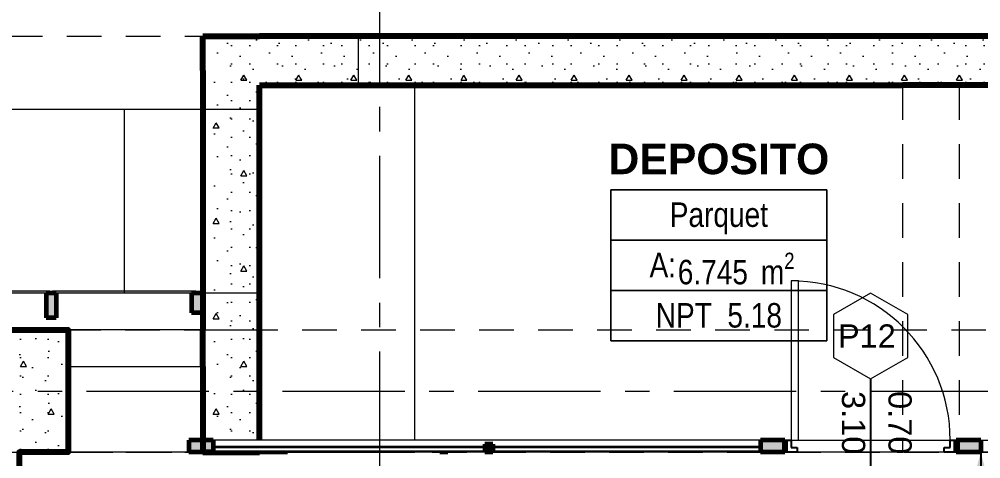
# Model space of a CAD drawing. Header units: inches. Extents: x -38 to 5698, y -33 to 92.
# Drawn here: x 130.07 to 133.999, y 39.373 to 41.169 of the extents above; entities that cross this region are included whole.
import ezdxf

# ---------------------------------------------------------------- set-up
doc = ezdxf.new("R2010")
doc.units = ezdxf.units.IN
doc.header["$MEASUREMENT"] = 0
doc.set_wipeout_variables(frame=1)
doc.header["$PDMODE"] = 1
for name, pattern in [('Hidden Line', [0.195611, 0.141111, -0.0545]), ('Línea Oculta', [0.195611, 0.141111, -0.0545]), ('Punto & Raya', [0.65, 0.5, -0.075, 0, -0.075]), ('Wipeout_Contour', [1, 0, -1])]:
    doc.linetypes.add(name, pattern=pattern)
for name, color, linetype in [('02 _ ARQ _ ALB _ Cotas Ejes', 7, 'Continuous'), ('02 _ ARQ _ ALB _ Ejes Generales', 7, 'Continuous'), ('02 _ ARQ _ ALB _ Muros Interiores', 7, 'Continuous'), ('02 _ ARQ _ ZON _ Espacio.3D', 7, 'Continuous'), ('08 _ STR _ EXT _ 06 Columnas', 7, 'Continuous'), ('08 _ STR _ EXT _ 07 Losa Aligerada', 7, 'Continuous'), ('08 _ STR _ EXT _ 08 Placas Inclinadas', 7, 'Continuous'), ('08 _ STR _ EXT _ 09 Vigas', 7, 'Continuous'), ('Acabado - Muros', 7, 'Continuous'), ('Dibujo 2D - General', 7, 'Continuous'), ('Estructura - 04 MURO', 253, 'Continuous'), ('Marcador - Secciones', 251, 'Continuous'), ('Notas - Etiquetas', 251, 'Continuous')]:
    doc.layers.add(name, color=color, linetype=linetype)
doc.styles.add('Estilo_Generado_4', font='swisse.ttf')
doc.styles.add('Estilo_Generado_8', font='arialbd.ttf')
doc.styles.add('Estilo_Generado_9', font='ARIALN.TTF')
doc.dimstyles.new('Estilo_Generado__15', dxfattribs={"dimtxt": 0.125, "dimasz": 0.095, "dimexe": 0.18, "dimexo": 0.003, "dimgap": 0, "dimtad": 0, "dimtih": 1, "dimtoh": 1, "dimzin": 0, "dimdsep": 46, "dimtxsty": 'Estilo_Generado_4', "dimblk": 'ARROWHEAD_6', "dimblk1": 'ARROWHEAD_6', "dimblk2": 'ARROWHEAD_6', "dimcen": 0.09, "dimclrd": 144, "dimclre": 144, "dimclrt": 7, "dimadec": 0, "dimazin": 0, "dimtfac": 1, "dimtdec": 4, "dimtmove": 0, "dimatfit": 3, "dimfxl": 1, "dimtolj": 1, "dimtzin": 0, "dimarcsym": 0})
doc.dimstyles.new('Estilo_Generado__8', dxfattribs={"dimtxt": 0.18, "dimasz": 0.0912, "dimexe": 0.18, "dimexo": 0.0625, "dimgap": 0, "dimtad": 0, "dimtih": 1, "dimtoh": 1, "dimdec": 4, "dimzin": 0, "dimdsep": 46, "dimcen": 0.09, "dimadec": 0, "dimazin": 0, "dimtfac": 1, "dimtdec": 4, "dimtmove": 0, "dimatfit": 3, "dimldrblk": 'ARROWHEAD_5', "dimfxl": 1, "dimtolj": 1, "dimtzin": 0, "dimarcsym": 0})
pattern_1 = [(0, (92.500015, 3e-09), (0, 0.030000001), [])]
pattern_2 = [(0, (92.5, 3e-09), (0, 0.3897114), [0.024375, -0.200625]), (0, (92.6125, 0.19486), (0, 0.3897114), [0.024375, -0.200625]), (60, (92.5, 3e-09), (-0.3375, 0.1948557), [0.024375, -0.200625]), (60, (92.725, 3e-09), (-0.3375, 0.1948557), [0.024375, -0.200625]), (120, (92.5244, 3e-09), (0.3375, 0.1948557), [0.024375, -0.200625]), (120, (92.7494, 3e-09), (0.3375, 0.1948557), [0.024375, -0.200625]), (0, (92.500015, 0.0375), (0, 0.075), [0, -0.075, 0, -0.1125]), (45, (92.537515, 0.0375), (-0.05303301, 0.05303301), [0, -0.05625, 0, -0.09375])]

# ---------------------------------------------------------------- blocks, each defined once
blk = doc.blocks.new('ARROWHEAD_6')
at = {"color": 0, "linetype": 'Continuous', "lineweight": 0}
for p, q in [((-0.5, -0.5), (0.5, 0.5)), ((0, 0), (-1, 0))]:
    blk.add_line(p, q, dxfattribs=at)
blk = doc.blocks.new('*D84', base_point=(804.059, 0))
at = {"layer": '02 _ ARQ _ ALB _ Cotas Ejes', "color": 144, "linetype": 'Continuous', "lineweight": -2, "transparency": 16777216}
for p, q in [((129.82, 39.653), (129.82, 45.8378)), ((136.82, 39.653), (136.82, 45.8378)), ((129.915, 45.6578), (133.0886, 45.6578)), ((136.725, 45.6578), (133.4761, 45.6578))]:
    blk.add_line(p, q, dxfattribs=at)
at = {"layer": 'Defpoints', "color": 0, "linetype": 'Continuous', "transparency": 16777216}
for p in [(136.82, 45.6578), (129.82, 39.65), (136.82, 39.65)]:
    blk.add_point(p, dxfattribs=at)
at = {"layer": '02 _ ARQ _ ALB _ Cotas Ejes', "color": 144, "linetype": 'Continuous', "lineweight": -2, "transparency": 16777216, "xscale": 0.095, "yscale": 0.095, "zscale": 0.095, "rotation": 180}
blk.add_blockref('ARROWHEAD_6', (129.82, 45.6578), dxfattribs=at)
at = {"layer": '02 _ ARQ _ ALB _ Cotas Ejes', "color": 144, "linetype": 'Continuous', "lineweight": -2, "transparency": 16777216, "xscale": 0.095, "yscale": 0.095, "zscale": 0.095}
blk.add_blockref('ARROWHEAD_6', (136.82, 45.6578), dxfattribs=at)
at = {"layer": '02 _ ARQ _ ALB _ Cotas Ejes', "color": 7, "linetype": 'Continuous', "lineweight": 13, "transparency": 16777216, "insert": (133.2823, 45.6578), "char_height": 0.125, "attachment_point": 5, "style": 'Estilo_Generado_4'}
blk.add_mtext('\\A1;7.00', dxfattribs=at)
blk = doc.blocks.new('*D86', base_point=(804.059, 0))
at = {"layer": '02 _ ARQ _ ALB _ Cotas Ejes', "color": 144, "linetype": 'Continuous', "lineweight": -2, "transparency": 16777216}
for p, q in [((101.57, 39.903), (101.57, 45.4088)), ((144.07, 39.903), (144.07, 45.4088)), ((101.665, 45.2288), (122.5203, 45.2288)), ((143.975, 45.2288), (123.0254, 45.2288))]:
    blk.add_line(p, q, dxfattribs=at)
at = {"layer": 'Defpoints', "color": 0, "linetype": 'Continuous', "transparency": 16777216}
for p in [(144.07, 45.2288), (101.57, 39.9), (144.07, 39.9)]:
    blk.add_point(p, dxfattribs=at)
at = {"layer": '02 _ ARQ _ ALB _ Cotas Ejes', "color": 144, "linetype": 'Continuous', "lineweight": -2, "transparency": 16777216, "xscale": 0.095, "yscale": 0.095, "zscale": 0.095, "rotation": 180}
blk.add_blockref('ARROWHEAD_6', (101.57, 45.2288), dxfattribs=at)
at = {"layer": '02 _ ARQ _ ALB _ Cotas Ejes', "color": 144, "linetype": 'Continuous', "lineweight": -2, "transparency": 16777216, "xscale": 0.095, "yscale": 0.095, "zscale": 0.095}
blk.add_blockref('ARROWHEAD_6', (144.07, 45.2288), dxfattribs=at)
at = {"layer": '02 _ ARQ _ ALB _ Cotas Ejes', "color": 7, "linetype": 'Continuous', "lineweight": 13, "transparency": 16777216, "insert": (122.7728, 45.2288), "char_height": 0.125, "attachment_point": 5, "style": 'Estilo_Generado_4'}
blk.add_mtext('\\A1;42.50', dxfattribs=at)
blk = doc.blocks.new('ARROWHEAD_5')
at = {"linetype": 'Continuous', "lineweight": 0}
blk.add_hatch(color=0, dxfattribs=at).paths.add_polyline_path([(-1, 0.2679), (0, 0), (-1, -0.2679)])
at = {"color": 0, "linetype": 'Continuous', "lineweight": 0}
blk.add_line((0, 0), (-1, 0), dxfattribs=at)

msp = doc.modelspace()

# ---------------------------------------------------------------- hatches: boundary and pattern name
at = {"layer": '08 _ STR _ EXT _ 08 Placas Inclinadas', "linetype": 'Continuous', "lineweight": 9}
h = msp.add_hatch(dxfattribs=at)
h.set_pattern_fill('HORMIGÓN_EN_MASA_0002', style=0, pattern_type=2)
h.set_pattern_definition(pattern_2)
h.paths.add_polyline_path([(130.8202, 40.9606), (131.0512, 40.9445), (131.0512, 41.1), (130.8202, 41.1)])
h = msp.add_hatch(dxfattribs=at)
h.set_pattern_fill('HORMIGÓN_EN_MASA_0002', style=0, pattern_type=2)
h.set_pattern_definition(pattern_2)
h.paths.add_polyline_path([(131.0512, 40.9445), (131.6862, 40.9), (133.6798, 40.9), (135.6717, 41.0394), (135.6717, 41.1), (131.0512, 41.1)])
h = msp.add_hatch(dxfattribs=at)
h.set_pattern_fill('HORMIGÓN_EN_MASA_0002', style=0, pattern_type=2)
h.set_pattern_definition(pattern_2)
h.paths.add_polyline_path([(135.6717, 40.9), (135.6717, 41.0394), (133.9107, 40.9162), (133.9107, 40.9)])
h = msp.add_hatch(dxfattribs=at)
h.set_pattern_fill('HORMIGÓN_EN_MASA_0002', style=0, pattern_type=2)
h.set_pattern_definition(pattern_2)
h.paths.add_polyline_path([(131.6862, 40.9), (131.0512, 40.9445), (131.0512, 40.9)])
at = {"layer": 'Acabado - Muros', "linetype": 'Continuous', "lineweight": 0}
for points in [[(133.9991, 39.4), (133.9991, 39.45), (133.8991, 39.45), (133.8991, 39.4)], [(133.9991, 39.3999), (133.9991, 39.4499), (133.8991, 39.4499), (133.8991, 39.3999)]]:
    msp.add_hatch(color=254, dxfattribs=at).paths.add_polyline_path(points)

# ---------------------------------------------------------------- linework, layer by layer
at = {"layer": '02 _ ARQ _ ALB _ Muros Interiores', "color": 165, "linetype": 'Continuous', "lineweight": 15}
for p, q in [((133.224, 40.1), (133.2241, 39.45)), ((133.254, 40.1), (133.224, 40.1)), ((133.2541, 39.45), (133.254, 40.1)), ((133.2241, 39.45), (133.2541, 39.45))]:
    msp.add_line(p, q, dxfattribs=at)
at = {"layer": '02 _ ARQ _ ALB _ Muros Interiores', "color": 152, "linetype": 'Continuous', "lineweight": 25}
msp.add_line((133.5491, 39.7), (133.5491, 39.2875), dxfattribs=at)
at = {"layer": '02 _ ARQ _ ALB _ Muros Interiores', "color": 7, "linetype": 'Continuous', "lineweight": 80}
for p, q in [((133.1991, 39.45), (133.1991, 39.4)), ((133.1991, 39.45), (133.1991, 39.4)), ((133.1991, 39.45), (133.1991, 39.4)), ((133.8991, 39.45), (133.8991, 39.4)), ((133.8991, 39.45), (133.8991, 39.4)), ((133.8991, 39.45), (133.8991, 39.4))]:
    msp.add_line(p, q, dxfattribs=at)
at = {"layer": '02 _ ARQ _ ALB _ Muros Interiores', "color": 165, "linetype": 'Continuous', "lineweight": 25}
for p, q in [((133.1991, 39.4), (133.1991, 39.45)), ((133.1991, 39.45), (133.2241, 39.45)), ((133.2241, 39.45), (133.2241, 39.42)), ((133.8741, 39.42), (133.8741, 39.45)), ((133.8741, 39.45), (133.8991, 39.45)), ((133.8991, 39.45), (133.8991, 39.4)), ((133.2241, 39.42), (133.2491, 39.42)), ((133.2491, 39.42), (133.2491, 39.4)), ((133.8491, 39.4), (133.8491, 39.42)), ((133.8491, 39.42), (133.8741, 39.42)), ((133.2491, 39.4), (133.1991, 39.4)), ((133.8991, 39.4), (133.8491, 39.4))]:
    msp.add_line(p, q, dxfattribs=at)
at = {"layer": '02 _ ARQ _ ALB _ Muros Interiores', "color": 251, "linetype": 'Continuous', "lineweight": 13, "flags": 128}
msp.add_lwpolyline([(133.549, 40.05), (133.3975, 39.9625), (133.3975, 39.7875), (133.5491, 39.7), (133.7006, 39.7875), (133.7006, 39.9625)], close=True, dxfattribs=at)
at = {"layer": '02 _ ARQ _ ALB _ Muros Interiores', "color": 7, "linetype": 'Continuous', "lineweight": 15}
msp.add_arc((133.2241, 39.45), 0.65, 0.0017, 90.0017, dxfattribs=at)
at = {"layer": '02 _ ARQ _ ZON _ Espacio.3D', "color": 252, "linetype": 'Continuous', "lineweight": 13}
for p, q in [((133.3707, 40.4728), (132.4872, 40.4728)), ((132.4872, 40.4728), (132.4872, 39.8552)), ((132.4872, 40.4728), (133.3707, 40.4728)), ((132.4872, 40.2669), (132.4872, 40.4728)), ((133.3707, 39.8552), (133.3707, 40.4728)), ((133.3707, 40.4728), (133.3707, 40.2669)), ((133.3707, 40.2669), (132.4872, 40.2669)), ((132.4872, 40.2669), (133.3707, 40.2669)), ((132.4872, 40.061), (132.4872, 40.2669)), ((133.3707, 40.2669), (133.3707, 40.061)), ((133.3707, 40.061), (132.4872, 40.061)), ((132.4872, 40.061), (133.3707, 40.061)), ((132.4872, 39.8552), (132.4872, 40.061)), ((133.3707, 40.061), (133.3707, 39.8552)), ((132.4872, 39.8552), (133.3707, 39.8552)), ((133.3707, 39.8552), (132.4872, 39.8552))]:
    msp.add_line(p, q, dxfattribs=at)
at = {"layer": '02 _ ARQ _ ZON _ Espacio.3D', "color": 254, "linetype": 'Continuous', "lineweight": 0, "flags": 128}
msp.add_lwpolyline([(131.2061, 40.9), (131.2061, 39.45), (135.8575, 39.45), (135.8575, 40.9)], close=True, dxfattribs=at)
msp.add_lwpolyline([(136.57, 39.4), (130.07, 39.4), (130.07, 39), (129.57, 39), (129.57, 39.4), (129.37, 39.4), (129.37, 39.65), (126.5479, 39.65), (126.5479, 39.4), (123.07, 39.4), (123.07, 39), (122.845, 39), (122.845, 30.6), (123.07, 30.6), (123.07, 30.1999), (123.07, 29.75), (129.57, 29.75), (129.57, 30.6), (130.07, 30.6), (130.07, 29.75), (135.97, 29.75)], dxfattribs=at)
at = {"layer": '08 _ STR _ EXT _ 07 Losa Aligerada', "color": 7, "linetype": 'Continuous', "lineweight": 18, "flags": 128}
msp.add_lwpolyline([(144.07, 26.75), (144.07, 29.7), (144.07, 29.7), (144.07, 35.2005), (144.87, 35.2005), (145.02, 35.2005), (145.02, 41.1), (131.4553, 41.1), (131.4553, 40.8001), (126.5479, 40.8001), (126.5479, 40.5001), (115.87, 40.5001), (115.87, 43.8736), (108.7699, 43.8736)], dxfattribs=at)
at = {"layer": '08 _ STR _ EXT _ 08 Placas Inclinadas', "color": 7, "linetype": 'Continuous', "lineweight": 80}
for p, q in [((130.8202, 40.9606), (130.8202, 41.1)), ((130.8202, 40.9606), (130.8202, 40.9)), ((131.0512, 40.9), (131.6862, 40.9)), ((133.9107, 40.9), (133.6798, 40.9)), ((133.9107, 40.9), (133.6798, 40.9)), ((135.6717, 40.9), (133.9107, 40.9)), ((135.6717, 40.9), (133.9107, 40.9)), ((130.8202, 39.75), (130.8202, 39.4))]:
    msp.add_line(p, q, dxfattribs=at)
at = {"layer": '08 _ STR _ EXT _ 08 Placas Inclinadas', "color": 251, "linetype": 'Línea Oculta', "lineweight": 13}
msp.add_line((133.9107, 40.9), (133.9107, 39.4), dxfattribs=at)
at = {"layer": '08 _ STR _ EXT _ 08 Placas Inclinadas', "color": 7, "linetype": 'Continuous', "lineweight": 13}
msp.add_line((130.27, 39.75), (130.8202, 39.75), dxfattribs=at)
at = {"layer": '08 _ STR _ EXT _ 08 Placas Inclinadas', "color": 251, "linetype": 'Línea Oculta', "lineweight": 13, "flags": 128}
for points in [[(129.0593, 41.1), (130.8202, 41.1)], [(133.6798, 40.9), (133.6798, 39.4)], [(129.0593, 39.4), (130.8202, 39.4)], [(133.9107, 39.4), (133.6798, 39.4)], [(135.6717, 39.4), (133.9107, 39.4)]]:
    msp.add_lwpolyline(points, dxfattribs=at)
at = {"layer": '08 _ STR _ EXT _ 08 Placas Inclinadas', "color": 7, "linetype": 'Continuous', "lineweight": 80, "flags": 128}
for points in [[(130.8202, 41.1), (131.0512, 41.1)], [(135.6717, 41.1), (131.0512, 41.1)], [(131.6862, 40.9), (133.6798, 40.9)]]:
    msp.add_lwpolyline(points, dxfattribs=at)
at = {"layer": '08 _ STR _ EXT _ 09 Vigas', "color": 251, "linetype": 'Hidden Line', "lineweight": 13}
msp.add_line((130.07, 30.2), (130.07, 39.4), dxfattribs=at)
at = {"layer": 'Acabado - Muros', "color": 7, "linetype": 'Continuous', "lineweight": 60}
for p, q in [((130.7625, 39.4499), (130.7625, 39.3999)), ((131.0512, 39.4499), (131.0512, 39.3999)), ((133.1991, 39.45), (133.1991, 39.4)), ((133.1991, 39.45), (133.1991, 39.4)), ((133.9991, 39.45), (133.8991, 39.45)), ((133.8991, 39.45), (133.8991, 39.4)), ((133.9991, 39.4499), (133.8991, 39.4499)), ((133.8991, 39.4499), (133.8991, 39.3999)), ((133.9991, 39.45), (133.9991, 39.4)), ((133.9991, 39.4), (133.8991, 39.4)), ((133.9991, 39.3999), (133.8991, 39.3999))]:
    msp.add_line(p, q, dxfattribs=at)

# ---------------------------------------------------------------- texts
at = {"layer": '02 _ ARQ _ ALB _ Muros Interiores', "color": 251, "lineweight": 25, "char_height": 0.095, "attachment_point": 7, "style": 'Estilo_Generado_4'}
for s, insert, rotation in [('\\A1;{\\pql;\\pt0;\\fSwis721 Ex BT|b0|i0|c0|p34;P12\\fSwis721 Ex BT|b0|i0|c0|p34;\\fSwis721 Ex BT|b0|i0|c0|p34;\\fSwis721 Ex BT|b0|i0|c0|p34;}', (133.4157, 39.8275), 0.0017), ('\\A1;{\\pql;\\pt0;\\fSwis721 Ex BT|b0|i0|c0|p34;3.10\\fSwis721 Ex BT|b0|i0|c0|p34;\\A1{\\H.66x;\\S^  ;}\\fSwis721 Ex BT|b0|i0|c0|p34;\\fSwis721 Ex BT|b0|i0|c0|p34;}', (133.4041, 39.65), 270.0017), ('\\A1;{\\pql;\\pt0;\\fSwis721 Ex BT|b0|i0|c0|p34;0.70\\fSwis721 Ex BT|b0|i0|c0|p34;\\A1{\\H.66x;\\S^  ;}\\fSwis721 Ex BT|b0|i0|c0|p34;\\fSwis721 Ex BT|b0|i0|c0|p34;}', (133.5941, 39.65), 270.0017)]:
    msp.add_mtext(s, dxfattribs=dict(at, insert=insert, rotation=rotation))
at = {"layer": '02 _ ARQ _ ZON _ Espacio.3D', "color": 252, "lineweight": 25, "attachment_point": 2}
for s, insert, char_height, style in [('\\A1;{\\pqc;\\pt0;\\fArial|b1|i0|c0|p34;DEPOSITO}', (132.9289, 40.6613), 0.125, 'Estilo_Generado_8'), ('\\A1;{\\pqc;\\pt0;\\fArial Narrow|b0|i0|c0|p34;Parquet}', (132.9289, 40.4209), 0.1, 'Estilo_Generado_9'), ('\\A1;{\\pqc;\\pt0;\\fArial Narrow|b0|i0|c0|p34;A: }', (132.6998, 40.2151), 0.1, 'Estilo_Generado_9'), ('\\A1;{\\pqc;\\pt0,0.3;\\fArial Narrow|b0|i0|c0|p34;6.745\\fArial Narrow|b0|i0|c0|p34;\\A1{\\H.66x;\\S^  ;}\\fArial Narrow|b0|i0|c0|p34; m\\fArial Narrow|b0|i0|c0|p34;\\A1{\\H.66x;\\S2^  ;}}', (132.9995, 40.2155), 0.1, 'Estilo_Generado_9'), ('\\A1;{\\pqc;\\pt0;\\fArial Narrow|b0|i0|c0|p34;NPT  5.18}', (132.9289, 40.0096), 0.1, 'Estilo_Generado_9')]:
    msp.add_mtext(s, dxfattribs=dict(at, insert=insert, char_height=char_height, style=style))

# ---------------------------------------------------------------- leaders
at = {"layer": 'Notas - Etiquetas', "color": 8, "linetype": 'Continuous', "lineweight": 13, "annotation_type": 0, "has_hookline": 1, "hookline_direction": 0, "text_width": 1.9482, "horizontal_direction": (1, 3e-05, 0)}
msp.add_leader([(133.9991, 39.3999), (133.9991, 39.1866), (134.1819, 39.1866)], dimstyle='Estilo_Generado__8', dxfattribs=at)

# ---------------------------------------------------------------- next in the draw order: wipeouts: each hides what was drawn before it
at = {"color": 254, "linetype": 'Wipeout_Contour', "lineweight": 0, "ltscale": 3375.74334}
msp.add_wipeout([(131.1666, 39.3999), (131.744, 39.3999), (131.744, 39.4499), (131.1666, 39.4499)], dxfattribs=at).dxf.layer = 'Acabado - Muros'
at = {"color": 254, "linetype": 'Wipeout_Contour', "lineweight": 0, "ltscale": 5044.455679}
msp.add_wipeout([(130.8202, 40.8001), (126.8625, 40.8001), (126.8625, 40.6001), (126.5161, 40.6001), (126.5161, 39.9), (130.8202, 39.9)], dxfattribs=at).dxf.layer = 'Dibujo 2D - General'

# ---------------------------------------------------------------- next in the draw order: hatches: boundary and pattern name
at = {"layer": 'Dibujo 2D - General', "linetype": 'Continuous', "lineweight": 13}
h = msp.add_hatch(dxfattribs=at)
h.set_pattern_fill('CEMENTO_PULIDO_Y_BRUÑADO_FA', color=9, style=0, pattern_type=2)
h.set_pattern_definition([(0, (92.5, 3e-09), (0, 1), []), (90, (92.5, 3e-09), (-1, 0), [])])
h.paths.add_polyline_path([(130.8202, 40.8001), (126.8625, 40.8001), (126.8625, 40.6001), (126.5161, 40.6001), (126.5161, 39.9), (130.8202, 39.9)])

# ---------------------------------------------------------------- next in the draw order: linework, layer by layer
at = {"layer": 'Acabado - Muros', "color": 7, "linetype": 'Continuous', "lineweight": 60}
msp.add_line((131.1666, 39.4499), (131.0512, 39.4499), dxfattribs=at)
at = {"layer": 'Dibujo 2D - General', "color": 251, "linetype": 'Continuous', "lineweight": 13, "flags": 128}
msp.add_lwpolyline([(130.8202, 40.8001), (126.8625, 40.8001), (126.8625, 40.6001), (126.5161, 40.6001), (126.5161, 39.9), (130.8202, 39.9)], close=True, dxfattribs=at)

# ---------------------------------------------------------------- next in the draw order: wipeouts: each hides what was drawn before it
at = {"color": 254, "linetype": 'Wipeout_Contour', "lineweight": 0, "ltscale": 5065.113909}
msp.add_wipeout([(131.744, 39.4499), (131.744, 39.3999), (131.7883, 39.3999), (131.7883, 39.4329), (131.8048, 39.4329), (131.8048, 39.4499)], dxfattribs=at).dxf.layer = 'Acabado - Muros'

# ---------------------------------------------------------------- next in the draw order: linework, layer by layer
at = {"layer": 'Acabado - Muros', "color": 251, "linetype": 'Continuous', "lineweight": 13, "flags": 128}
for points in [[(131.744, 39.4499), (131.1666, 39.4499)], [(131.744, 39.4499), (131.744, 39.3999)], [(131.744, 39.3999), (131.1666, 39.3999)]]:
    msp.add_lwpolyline(points, dxfattribs=at)

# ---------------------------------------------------------------- next in the draw order: wipeouts: each hides what was drawn before it
at = {"color": 254, "linetype": 'Wipeout_Contour', "lineweight": 0, "ltscale": 5069.317065}
msp.add_wipeout([(133.0991, 39.45), (131.8048, 39.4499), (131.8048, 39.4329), (131.8213, 39.4329), (131.8213, 39.3999), (133.0991, 39.4)], dxfattribs=at).dxf.layer = 'Acabado - Muros'
at = {"color": 254, "linetype": 'Wipeout_Contour', "lineweight": 0, "ltscale": 3365.941665}
msp.add_wipeout([(126.5479, 39.9), (131.4047, 39.9), (131.4047, 40.05), (126.5479, 40.05)], dxfattribs=at).dxf.layer = 'Estructura - 04 MURO'

# ---------------------------------------------------------------- next in the draw order: hatches: boundary and pattern name
at = {"layer": 'Acabado - Muros', "linetype": 'Continuous', "lineweight": 9}
for points in [[(130.1957, 40.06), (129.2057, 40.06), (129.2057, 40.05), (130.1957, 40.05)], [(130.7914, 40.06), (130.2057, 40.06), (130.2057, 40.05), (130.7914, 40.05)]]:
    msp.add_hatch(color=250, dxfattribs=at).paths.add_polyline_path(points)
at = {"layer": 'Acabado - Muros', "linetype": 'Continuous', "lineweight": 0}
for points in [[(130.2207, 39.95), (130.2207, 40.05), (130.1807, 40.05), (130.1807, 39.95)], [(130.774, 39.97), (130.8202, 39.97), (130.8202, 40.05), (130.774, 40.05)]]:
    msp.add_hatch(color=254, dxfattribs=at).paths.add_polyline_path(points)

# ---------------------------------------------------------------- next in the draw order: linework, layer by layer
at = {"layer": '08 _ STR _ EXT _ 08 Placas Inclinadas', "color": 7, "linetype": 'Continuous', "lineweight": 80}
for p in [(130.8202, 40.9), (130.8202, 39.75)]:
    msp.add_line(p, (130.8202, 39.9), dxfattribs=at)
at = {"layer": '08 _ STR _ EXT _ 08 Placas Inclinadas', "color": 7, "linetype": 'Continuous', "lineweight": 13}
msp.add_line((130.8202, 39.9), (130.27, 39.9), dxfattribs=at)
at = {"layer": '08 _ STR _ EXT _ 09 Vigas', "color": 251, "linetype": 'Hidden Line', "lineweight": 13}
msp.add_line((130.07, 39.9), (129.57, 39.9), dxfattribs=at)
at = {"layer": 'Acabado - Muros', "color": 7, "linetype": 'Continuous', "lineweight": 60}
for p, q in [((130.2207, 40.05), (130.1807, 40.05)), ((130.1807, 40.05), (130.1807, 39.95)), ((130.2207, 40.05), (130.2207, 39.95)), ((130.774, 40.05), (130.774, 39.97)), ((130.8202, 40.05), (130.774, 40.05)), ((130.8202, 40.05), (130.8202, 39.97)), ((130.8202, 39.97), (130.774, 39.97)), ((130.2207, 39.95), (130.1807, 39.95)), ((133.1991, 39.45), (133.0991, 39.45))]:
    msp.add_line(p, q, dxfattribs=at)
at = {"layer": 'Acabado - Muros', "color": 7, "linetype": 'Continuous', "lineweight": 13, "flags": 128}
for points in [[(130.1957, 40.06), (130.1957, 40.05), (129.2057, 40.05), (129.2057, 40.06)], [(130.7914, 40.06), (130.7914, 40.05), (130.2057, 40.05), (130.2057, 40.06)]]:
    msp.add_lwpolyline(points, close=True, dxfattribs=at)
at = {"layer": 'Acabado - Muros', "color": 251, "linetype": 'Continuous', "lineweight": 13, "flags": 128}
for points in [[(133.0991, 39.45), (131.8048, 39.4499), (131.744, 39.4499)], [(131.7883, 39.3999), (131.744, 39.3999)], [(133.0991, 39.4), (131.8213, 39.3999)]]:
    msp.add_lwpolyline(points, dxfattribs=at)
at = {"layer": 'Estructura - 04 MURO', "color": 7, "linetype": 'Continuous', "lineweight": 13, "flags": 128}
for points in [[(131.4047, 40.05), (126.5479, 40.05)], [(130.27, 39.9), (131.4047, 39.9)]]:
    msp.add_lwpolyline(points, dxfattribs=at)

# ---------------------------------------------------------------- next in the draw order: wipeouts: each hides what was drawn before it
at = {"color": 254, "linetype": 'Wipeout_Contour', "lineweight": 0, "ltscale": 3375.829957}
msp.add_wipeout([(131.1666, 39.4049), (131.7883, 39.4049), (131.7883, 39.4249), (131.1666, 39.4249)], dxfattribs=at).dxf.layer = 'Acabado - Muros'
at = {"color": 254, "linetype": 'Wipeout_Contour', "lineweight": 0, "ltscale": 3379.75652}
msp.add_wipeout([(131.8213, 39.4049), (133.0991, 39.405), (133.0991, 39.425), (131.8213, 39.4249)], dxfattribs=at).dxf.layer = 'Acabado - Muros'

# ---------------------------------------------------------------- next in the draw order: hatches: boundary and pattern name
at = {"layer": 'Acabado - Muros', "linetype": 'Continuous', "lineweight": 0}
for points in [[(131.1666, 39.4499), (131.0512, 39.4499), (131.0512, 39.3999), (131.1666, 39.3999)], [(133.0991, 39.4), (133.1991, 39.4), (133.1991, 39.45), (133.0991, 39.45)], [(131.7883, 39.4329), (131.7883, 39.3999), (131.8213, 39.3999), (131.8213, 39.4329)]]:
    msp.add_hatch(color=254, dxfattribs=at).paths.add_polyline_path(points)
h = msp.add_hatch(dxfattribs=at)
h.set_pattern_fill('CONTRACHAPADO_0002', color=254, style=0, pattern_type=2)
h.set_pattern_definition(pattern_1)
h.paths.add_polyline_path([(131.1666, 39.4049), (131.7883, 39.4049), (131.7883, 39.4249), (131.1666, 39.4249)])
h = msp.add_hatch(dxfattribs=at)
h.set_pattern_fill('CONTRACHAPADO_0002', color=254, style=0, pattern_type=2)
h.set_pattern_definition(pattern_1)
h.paths.add_polyline_path([(131.8213, 39.4049), (133.0991, 39.405), (133.0991, 39.425), (131.8213, 39.4249)])

# ---------------------------------------------------------------- next in the draw order: linework, layer by layer
at = {"layer": 'Acabado - Muros', "color": 7, "linetype": 'Continuous', "lineweight": 60}
for p, q in [((131.1666, 39.4499), (131.1666, 39.3999)), ((133.0991, 39.45), (133.0991, 39.4)), ((131.7883, 39.4329), (131.7883, 39.3999)), ((131.8213, 39.4329), (131.7883, 39.4329)), ((131.8213, 39.4329), (131.8213, 39.3999)), ((131.1666, 39.3999), (131.0512, 39.3999)), ((131.8213, 39.3999), (131.7883, 39.3999)), ((133.1991, 39.4), (133.0991, 39.4))]:
    msp.add_line(p, q, dxfattribs=at)
at = {"layer": 'Acabado - Muros', "color": 7, "linetype": 'Continuous', "lineweight": 13, "flags": 128}
for points in [[(131.1666, 39.4049), (131.1666, 39.4249), (131.7883, 39.4249), (131.7883, 39.4049)], [(131.8213, 39.4049), (131.8213, 39.4249), (133.0991, 39.425), (133.0991, 39.405)]]:
    msp.add_lwpolyline(points, close=True, dxfattribs=at)

# ---------------------------------------------------------------- next in the draw order: wipeouts: each hides what was drawn before it
at = {"color": 254, "linetype": 'Wipeout_Contour', "lineweight": 0, "ltscale": 3375.535302}
msp.add_wipeout([(131.0512, 40.9), (131.0512, 39.4), (131.6862, 39.4), (131.6862, 40.9)], dxfattribs=at).dxf.layer = '08 _ STR _ EXT _ 08 Placas Inclinadas'
at = {"color": 254, "linetype": 'Wipeout_Contour', "lineweight": 0, "ltscale": 5070.046976}
msp.add_wipeout([(133.0991, 39.45), (131.9885, 39.45), (131.9885, 39.433), (132.005, 39.433), (132.005, 39.4), (133.0991, 39.4)], dxfattribs=at).dxf.layer = 'Acabado - Muros'

# ---------------------------------------------------------------- next in the draw order: hatches: boundary and pattern name
at = {"layer": '08 _ STR _ EXT _ 08 Placas Inclinadas', "linetype": 'Continuous', "lineweight": 9}
h = msp.add_hatch(dxfattribs=at)
h.set_pattern_fill('HORMIGÓN_EN_MASA_0002', style=0, pattern_type=2)
h.set_pattern_definition(pattern_2)
h.paths.add_polyline_path([(131.0512, 40.9), (131.0512, 40.9445), (130.8202, 40.9606), (130.8202, 40.9)])
h = msp.add_hatch(dxfattribs=at)
h.set_pattern_fill('HORMIGÓN_EN_MASA_0002', style=0, pattern_type=2)
h.set_pattern_definition(pattern_2)
h.paths.add_polyline_path([(130.8202, 40.9), (130.8202, 39.4), (131.0512, 39.4), (131.0512, 40.9)])

# ---------------------------------------------------------------- next in the draw order: linework, layer by layer
at = {"layer": '02 _ ARQ _ ALB _ Ejes Generales', "color": 252, "linetype": 'Punto & Raya', "lineweight": 13}
msp.add_line((98.3454, 39.65), (147.07, 39.65), dxfattribs=at)
at = {"layer": '08 _ STR _ EXT _ 08 Placas Inclinadas', "color": 7, "linetype": 'Continuous', "lineweight": 80}
for p, q in [((131.0512, 40.9), (131.6862, 40.9)), ((131.0512, 39.4), (131.0512, 40.9))]:
    msp.add_line(p, q, dxfattribs=at)
at = {"layer": '08 _ STR _ EXT _ 08 Placas Inclinadas', "color": 7, "linetype": 'Continuous', "lineweight": 13, "flags": 128}
for points in [[(131.6862, 39.4), (131.6862, 40.9)], [(131.0512, 39.4), (131.6862, 39.4)]]:
    msp.add_lwpolyline(points, dxfattribs=at)
at = {"layer": '08 _ STR _ EXT _ 08 Placas Inclinadas', "color": 7, "linetype": 'Continuous', "lineweight": 80, "flags": 128}
msp.add_lwpolyline([(130.8202, 39.4), (131.0512, 39.4)], dxfattribs=at)
at = {"layer": 'Acabado - Muros', "color": 7, "linetype": 'Continuous', "lineweight": 60}
msp.add_line((133.1991, 39.45), (133.0991, 39.45), dxfattribs=at)

# ---------------------------------------------------------------- next in the draw order: wipeouts: each hides what was drawn before it
at = {"color": 254, "linetype": 'Wipeout_Contour', "lineweight": 0, "ltscale": 5063.573953}
msp.add_wipeout([(130.8625, 39.45), (130.8625, 39.4), (131.972, 39.4), (131.972, 39.433), (131.9885, 39.433), (131.9885, 39.45)], dxfattribs=at).dxf.layer = 'Acabado - Muros'
at = {"color": 254, "linetype": 'Wipeout_Contour', "lineweight": 0, "ltscale": 3372.18174}
msp.add_wipeout([(130.27, 39.75), (130.8202, 39.75), (130.8202, 39.9), (130.27, 39.9)], dxfattribs=at).dxf.layer = 'Estructura - 04 MURO'

# ---------------------------------------------------------------- next in the draw order: hatches: boundary and pattern name
at = {"layer": '08 _ STR _ EXT _ 06 Columnas', "linetype": 'Continuous', "lineweight": 9}
h = msp.add_hatch(dxfattribs=at)
h.set_pattern_fill('HORMIGÓN_EN_MASA_0002', style=0, pattern_type=2)
h.set_pattern_definition(pattern_2)
h.paths.add_polyline_path([(129.37, 39.9), (129.37, 39.4), (129.57, 39.4), (129.57, 39), (130.07, 39), (130.07, 39.4), (130.27, 39.4), (130.27, 39.9)])

# ---------------------------------------------------------------- next in the draw order: linework, layer by layer
at = {"layer": '08 _ STR _ EXT _ 06 Columnas', "color": 7, "linetype": 'Continuous', "lineweight": 80, "flags": 128}
msp.add_lwpolyline([(129.37, 39.9), (130.27, 39.9), (130.27, 39.4), (130.07, 39.4), (130.07, 39), (129.57, 39), (129.57, 39.4), (129.37, 39.4)], close=True, dxfattribs=at)
at = {"layer": '08 _ STR _ EXT _ 08 Placas Inclinadas', "color": 7, "linetype": 'Continuous', "lineweight": 13}
for p, q in [((130.8202, 39.9), (130.27, 39.9)), ((130.27, 39.75), (130.8202, 39.75))]:
    msp.add_line(p, q, dxfattribs=at)
at = {"layer": '08 _ STR _ EXT _ 08 Placas Inclinadas', "color": 7, "linetype": 'Continuous', "lineweight": 80}
msp.add_line((130.8202, 39.75), (130.8202, 39.9), dxfattribs=at)
at = {"layer": '08 _ STR _ EXT _ 09 Vigas', "color": 251, "linetype": 'Hidden Line', "lineweight": 13}
msp.add_line((101.57, 39.9), (144.07, 39.9), dxfattribs=at)
at = {"layer": 'Acabado - Muros', "color": 7, "linetype": 'Continuous', "lineweight": 60}
msp.add_line((130.8625, 39.45), (130.7625, 39.4499), dxfattribs=at)
at = {"layer": 'Acabado - Muros', "color": 251, "linetype": 'Continuous', "lineweight": 13, "flags": 128}
for points in [[(133.0991, 39.45), (131.9885, 39.45), (130.8625, 39.45)], [(131.972, 39.4), (130.8625, 39.4)], [(133.0991, 39.4), (132.005, 39.4)]]:
    msp.add_lwpolyline(points, dxfattribs=at)

# ---------------------------------------------------------------- next in the draw order: dimensions: what is measured, and where the dimension line sits
at = {"layer": '02 _ ARQ _ ALB _ Cotas Ejes', "color": 144, "linetype": 'Continuous', "lineweight": 13}
for base, p1, p2, picture, middle in [((136.82, 45.6578), (129.82, 39.65), (136.82, 39.65), '*D84', (133.2823, 45.6578)), ((144.07, 45.2288), (101.57, 39.9), (144.07, 39.9), '*D86', (122.7728, 45.2288))]:
    dim = msp.add_linear_dim(base=base, p1=p1, p2=p2, dimstyle='Estilo_Generado__15', dxfattribs=at)
    dim.commit()
    dim.dimension.update_dxf_attribs({"geometry": picture, "text_midpoint": middle, "dimtype": 160})

# ---------------------------------------------------------------- next in the draw order: wipeouts: each hides what was drawn before it
at = {"color": 254, "linetype": 'Wipeout_Contour', "lineweight": 0, "ltscale": 3375.589356}
msp.add_wipeout([(130.8625, 39.405), (131.972, 39.405), (131.972, 39.425), (130.8625, 39.425)], dxfattribs=at).dxf.layer = 'Acabado - Muros'
at = {"color": 254, "linetype": 'Wipeout_Contour', "lineweight": 0, "ltscale": 3380.123579}
msp.add_wipeout([(132.005, 39.405), (133.0991, 39.405), (133.0991, 39.425), (132.005, 39.425)], dxfattribs=at).dxf.layer = 'Acabado - Muros'

# ---------------------------------------------------------------- next in the draw order: hatches: boundary and pattern name
at = {"layer": 'Acabado - Muros', "linetype": 'Continuous', "lineweight": 0}
for points in [[(130.8625, 39.4), (130.8625, 39.45), (130.7625, 39.4499), (130.7625, 39.3999)], [(133.0991, 39.4), (133.1991, 39.4), (133.1991, 39.45), (133.0991, 39.45)], [(131.972, 39.433), (131.972, 39.4), (132.005, 39.4), (132.005, 39.433)]]:
    msp.add_hatch(color=254, dxfattribs=at).paths.add_polyline_path(points)
h = msp.add_hatch(dxfattribs=at)
h.set_pattern_fill('CONTRACHAPADO_0002', color=254, style=0, pattern_type=2)
h.set_pattern_definition(pattern_1)
h.paths.add_polyline_path([(130.8625, 39.405), (131.972, 39.405), (131.972, 39.425), (130.8625, 39.425)])
h = msp.add_hatch(dxfattribs=at)
h.set_pattern_fill('CONTRACHAPADO_0002', color=254, style=0, pattern_type=2)
h.set_pattern_definition(pattern_1)
h.paths.add_polyline_path([(132.005, 39.405), (133.0991, 39.405), (133.0991, 39.425), (132.005, 39.425)])

# ---------------------------------------------------------------- next in the draw order: linework, layer by layer
at = {"layer": '08 _ STR _ EXT _ 09 Vigas', "color": 251, "linetype": 'Hidden Line', "lineweight": 13}
msp.add_line((130.07, 39.4), (136.57, 39.4), dxfattribs=at)
at = {"layer": 'Acabado - Muros', "color": 7, "linetype": 'Continuous', "lineweight": 60}
for p, q in [((130.8625, 39.45), (130.8625, 39.4)), ((133.0991, 39.45), (133.0991, 39.4)), ((131.972, 39.433), (131.972, 39.4)), ((132.005, 39.433), (131.972, 39.433)), ((132.005, 39.433), (132.005, 39.4)), ((130.8625, 39.4), (130.7625, 39.3999)), ((132.005, 39.4), (131.972, 39.4)), ((133.1991, 39.4), (133.0991, 39.4))]:
    msp.add_line(p, q, dxfattribs=at)
at = {"layer": 'Acabado - Muros', "color": 7, "linetype": 'Continuous', "lineweight": 13, "flags": 128}
for points in [[(130.8625, 39.405), (130.8625, 39.425), (131.972, 39.425), (131.972, 39.405)], [(132.005, 39.405), (132.005, 39.425), (133.0991, 39.425), (133.0991, 39.405)]]:
    msp.add_lwpolyline(points, close=True, dxfattribs=at)
at = {"layer": 'Marcador - Secciones', "color": 251, "linetype": 'Punto & Raya', "lineweight": 13}
msp.add_line((131.5425, 46.2111), (131.5425, 0.8878), dxfattribs=at)

doc.saveas('drawing.dxf')
